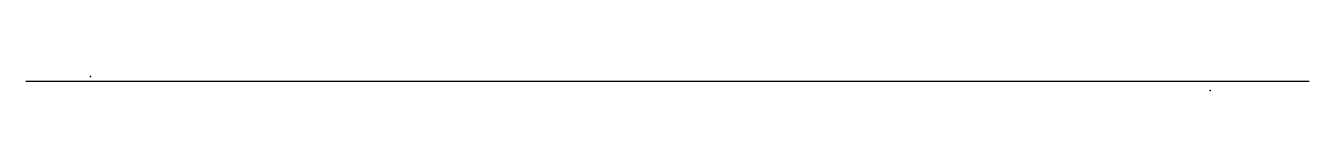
# Model space of a CAD drawing. Header units: millimetres. Extents: x 0 to 100, y -1 to 0.
import ezdxf

# ---------------------------------------------------------------- set-up
doc = ezdxf.new("R2010")
doc.units = ezdxf.units.MM
doc.layers.get('0').update_dxf_attribs({"color": 250, "linetype": 'CONTINUOUS'})

msp = doc.modelspace()

# ---------------------------------------------------------------- linework, layer by layer
msp.add_line((0, 0), (100, 0))
for p in [(5.05, 0.36), (92.28, -0.74)]:
    msp.add_point(p)

doc.saveas('drawing.dxf')
